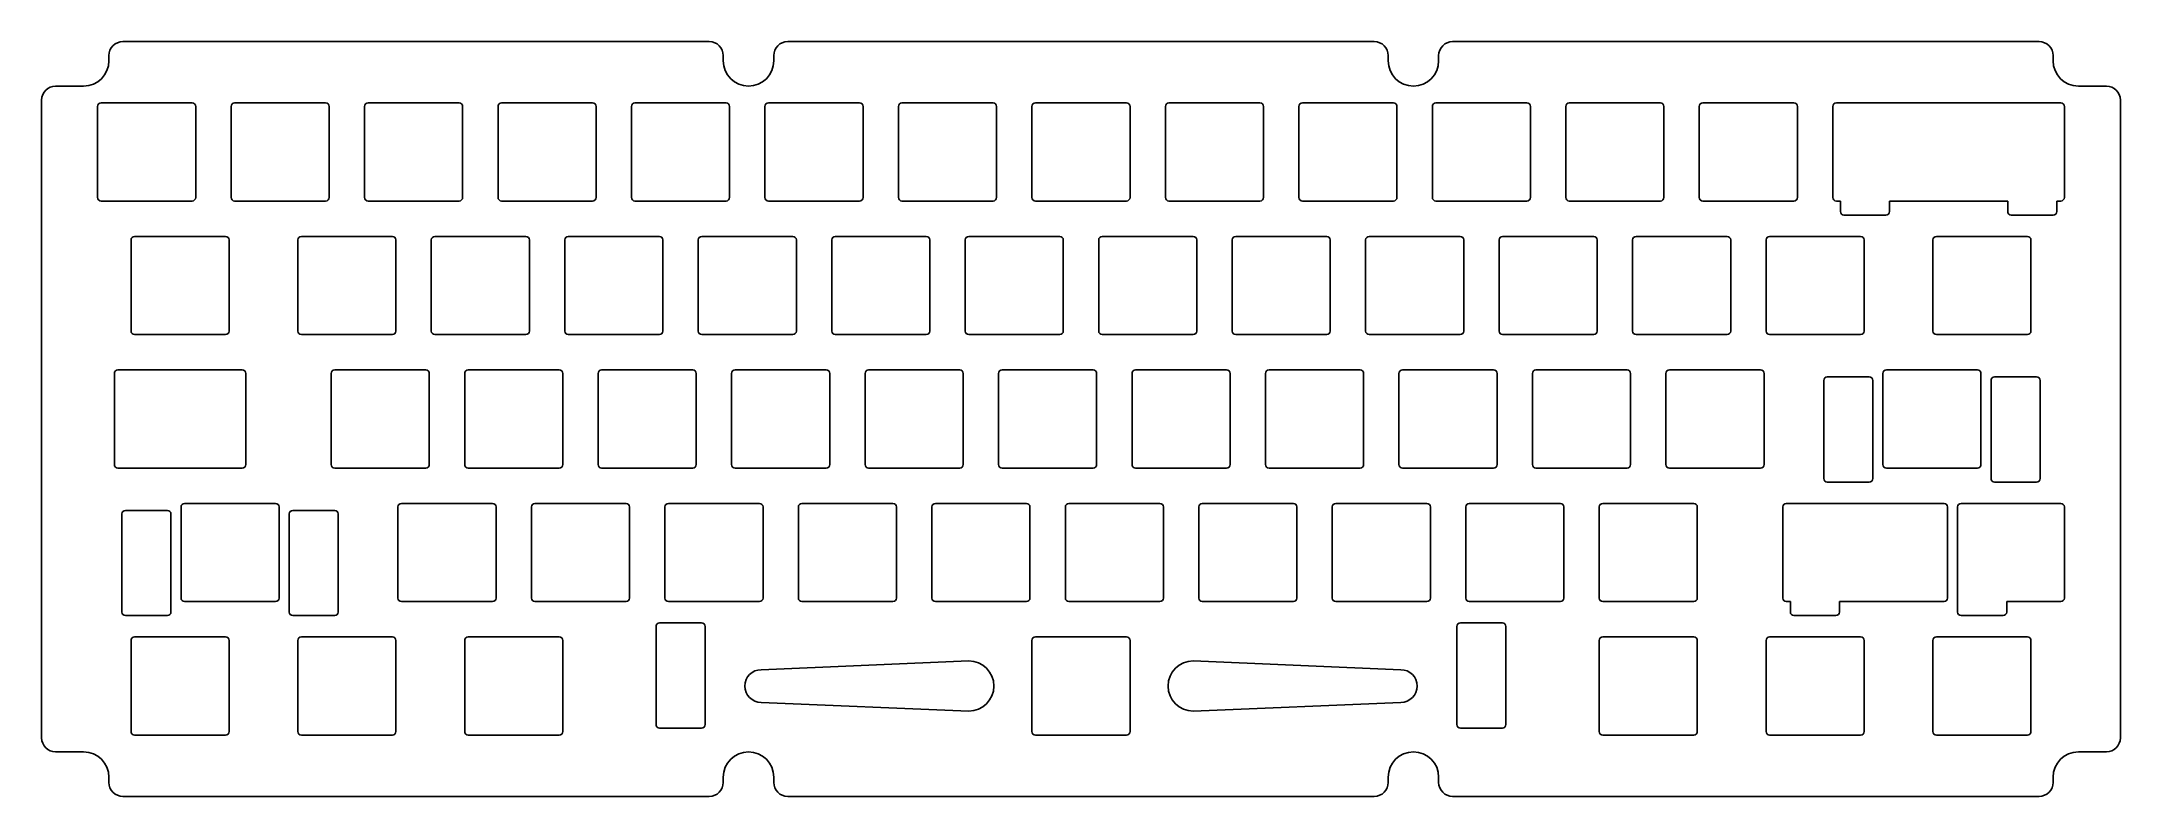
# Model space of a CAD drawing. Extents: x -210 to 87, y 117 to 225.
import ezdxf

# ---------------------------------------------------------------- set-up
doc = ezdxf.new("R2010")
doc.units = 0
doc.header["$MEASUREMENT"] = 0
doc.layers.get('0').update_dxf_attribs({"linetype": 'CONTINUOUS'})

msp = doc.modelspace()

# ---------------------------------------------------------------- linework, layer by layer
at = {"color": 0}
for p, q in [((-200.25, 221.86), (-200.25, 222.61)), ((-198.25, 224.61), (-114.56, 224.61)), ((-112.56, 222.61), (-112.56, 221.86)), ((-105.36, 221.86), (-105.36, 222.61)), ((-103.36, 224.61), (-19.66, 224.61)), ((-17.66, 222.61), (-17.66, 221.86)), ((-10.46, 221.86), (-10.46, 222.61)), ((-8.46, 224.61), (75.24, 224.61)), ((77.24, 222.61), (77.24, 221.86)), ((-207.85, 218.26), (-203.85, 218.26)), ((80.84, 218.26), (84.84, 218.26)), ((-209.85, 216.26), (-209.85, 125.26)), ((-201.86, 202.36), (-201.86, 215.36)), ((-201.36, 215.86), (-188.36, 215.86)), ((-187.86, 215.36), (-187.86, 202.36)), ((-182.81, 202.36), (-182.81, 215.36)), ((-182.31, 215.86), (-169.31, 215.86)), ((-168.81, 215.36), (-168.81, 202.36)), ((-163.76, 202.36), (-163.76, 215.36)), ((-163.26, 215.86), (-150.26, 215.86)), ((-149.76, 215.36), (-149.76, 202.36)), ((-144.71, 202.36), (-144.71, 215.36)), ((-144.21, 215.86), (-131.21, 215.86)), ((-130.71, 215.36), (-130.71, 202.36)), ((-125.66, 202.36), (-125.66, 215.36)), ((-125.16, 215.86), (-112.16, 215.86)), ((-111.66, 215.36), (-111.66, 202.36)), ((-106.61, 202.36), (-106.61, 215.36)), ((-106.11, 215.86), (-93.11, 215.86)), ((-92.61, 215.36), (-92.61, 202.36)), ((-87.56, 202.36), (-87.56, 215.36)), ((-87.06, 215.86), (-74.06, 215.86)), ((-73.56, 215.36), (-73.56, 202.36)), ((-68.51, 202.36), (-68.51, 215.36)), ((-68.01, 215.86), (-55.01, 215.86)), ((-54.51, 215.36), (-54.51, 202.36)), ((-49.46, 202.36), (-49.46, 215.36)), ((-48.96, 215.86), (-35.96, 215.86)), ((-35.46, 215.36), (-35.46, 202.36)), ((-30.41, 202.36), (-30.41, 215.36)), ((-29.91, 215.86), (-16.91, 215.86)), ((-16.41, 215.36), (-16.41, 202.36)), ((-11.36, 202.36), (-11.36, 215.36)), ((-10.86, 215.86), (2.14, 215.86)), ((2.64, 215.36), (2.64, 202.36)), ((7.69, 202.36), (7.69, 215.36)), ((8.19, 215.86), (21.19, 215.86)), ((21.69, 215.36), (21.69, 202.36)), ((26.74, 202.36), (26.74, 215.36)), ((27.24, 215.86), (40.24, 215.86)), ((40.74, 215.36), (40.74, 202.36)), ((45.8, 202.36), (45.8, 215.36)), ((46.3, 215.86), (78.34, 215.86)), ((78.84, 215.36), (78.84, 202.36)), ((86.84, 216.26), (86.84, 125.26)), ((-188.36, 201.86), (-201.36, 201.86)), ((-169.31, 201.86), (-182.31, 201.86)), ((-150.26, 201.86), (-163.26, 201.86)), ((-131.21, 201.86), (-144.21, 201.86)), ((-112.16, 201.86), (-125.16, 201.86)), ((-93.11, 201.86), (-106.11, 201.86)), ((-74.06, 201.86), (-87.06, 201.86)), ((-55.01, 201.86), (-68.01, 201.86)), ((-35.96, 201.86), (-48.96, 201.86)), ((-16.91, 201.86), (-29.91, 201.86)), ((2.14, 201.86), (-10.86, 201.86)), ((21.19, 201.86), (8.19, 201.86)), ((40.24, 201.86), (27.24, 201.86)), ((46.88, 201.86), (46.3, 201.86)), ((46.88, 200.36), (46.88, 201.86)), ((70.76, 201.86), (53.88, 201.86)), ((53.88, 201.86), (53.88, 200.36)), ((70.76, 200.36), (70.76, 201.86)), ((78.34, 201.86), (77.76, 201.86)), ((77.76, 201.86), (77.76, 200.36)), ((53.38, 199.86), (47.38, 199.86)), ((77.26, 199.86), (71.26, 199.86)), ((-197.09, 183.31), (-197.09, 196.31)), ((-196.59, 196.81), (-183.59, 196.81)), ((-183.09, 196.31), (-183.09, 183.31)), ((-173.28, 183.31), (-173.28, 196.31)), ((-172.78, 196.81), (-159.78, 196.81)), ((-159.28, 196.31), (-159.28, 183.31)), ((-154.23, 183.31), (-154.23, 196.31)), ((-153.73, 196.81), (-140.73, 196.81)), ((-140.23, 196.31), (-140.23, 183.31)), ((-135.18, 183.31), (-135.18, 196.31)), ((-134.68, 196.81), (-121.68, 196.81)), ((-121.18, 196.31), (-121.18, 183.31)), ((-116.13, 183.31), (-116.13, 196.31)), ((-115.63, 196.81), (-102.63, 196.81)), ((-102.13, 196.31), (-102.13, 183.31)), ((-97.08, 183.31), (-97.08, 196.31)), ((-96.58, 196.81), (-83.58, 196.81)), ((-83.08, 196.31), (-83.08, 183.31)), ((-78.03, 183.31), (-78.03, 196.31)), ((-77.53, 196.81), (-64.53, 196.81)), ((-64.03, 196.31), (-64.03, 183.31)), ((-58.98, 183.31), (-58.98, 196.31)), ((-58.48, 196.81), (-45.48, 196.81)), ((-44.98, 196.31), (-44.98, 183.31)), ((-39.93, 183.31), (-39.93, 196.31)), ((-39.43, 196.81), (-26.43, 196.81)), ((-25.93, 196.31), (-25.93, 183.31)), ((-20.88, 183.31), (-20.88, 196.31)), ((-20.38, 196.81), (-7.38, 196.81)), ((-6.88, 196.31), (-6.88, 183.31)), ((-1.83, 183.31), (-1.83, 196.31)), ((-1.33, 196.81), (11.67, 196.81)), ((12.17, 196.31), (12.17, 183.31)), ((17.22, 183.31), (17.22, 196.31)), ((17.72, 196.81), (30.72, 196.81)), ((31.22, 196.31), (31.22, 183.31)), ((36.27, 183.31), (36.27, 196.31)), ((36.77, 196.81), (49.77, 196.81)), ((50.27, 196.31), (50.27, 183.31)), ((60.08, 183.31), (60.08, 196.31)), ((60.58, 196.81), (73.58, 196.81)), ((74.08, 196.31), (74.08, 183.31)), ((-183.59, 182.81), (-196.59, 182.81)), ((-159.78, 182.81), (-172.78, 182.81)), ((-140.73, 182.81), (-153.73, 182.81)), ((-121.68, 182.81), (-134.68, 182.81)), ((-102.63, 182.81), (-115.63, 182.81)), ((-83.58, 182.81), (-96.58, 182.81)), ((-64.53, 182.81), (-77.53, 182.81)), ((-45.48, 182.81), (-58.48, 182.81)), ((-26.43, 182.81), (-39.43, 182.81)), ((-7.38, 182.81), (-20.38, 182.81)), ((11.67, 182.81), (-1.33, 182.81)), ((30.72, 182.81), (17.72, 182.81)), ((49.77, 182.81), (36.77, 182.81)), ((73.58, 182.81), (60.58, 182.81)), ((-199.47, 164.26), (-199.47, 177.26)), ((-198.97, 177.76), (-181.21, 177.76)), ((-180.71, 177.26), (-180.71, 164.26)), ((-168.52, 164.26), (-168.52, 177.26)), ((-168.02, 177.76), (-155.02, 177.76)), ((-154.52, 177.26), (-154.52, 164.26)), ((-149.47, 164.26), (-149.47, 177.26)), ((-148.97, 177.76), (-135.97, 177.76)), ((-135.47, 177.26), (-135.47, 164.26)), ((-130.42, 164.26), (-130.42, 177.26)), ((-129.92, 177.76), (-116.92, 177.76)), ((-116.42, 177.26), (-116.42, 164.26)), ((-111.37, 164.26), (-111.37, 177.26)), ((-110.87, 177.76), (-97.87, 177.76)), ((-97.37, 177.26), (-97.37, 164.26)), ((-92.32, 164.26), (-92.32, 177.26)), ((-91.82, 177.76), (-78.82, 177.76)), ((-78.32, 177.26), (-78.32, 164.26)), ((-73.27, 164.26), (-73.27, 177.26)), ((-72.77, 177.76), (-59.77, 177.76)), ((-59.27, 177.26), (-59.27, 164.26)), ((-54.22, 164.26), (-54.22, 177.26)), ((-53.72, 177.76), (-40.72, 177.76)), ((-40.22, 177.26), (-40.22, 164.26)), ((-35.17, 164.26), (-35.17, 177.26)), ((-34.67, 177.76), (-21.67, 177.76)), ((-21.17, 177.26), (-21.17, 164.26)), ((-16.12, 164.26), (-16.12, 177.26)), ((-15.62, 177.76), (-2.62, 177.76)), ((-2.12, 177.26), (-2.12, 164.26)), ((2.93, 164.26), (2.93, 177.26)), ((3.43, 177.76), (16.43, 177.76)), ((16.93, 177.26), (16.93, 164.26)), ((21.98, 164.26), (21.98, 177.26)), ((22.48, 177.76), (35.48, 177.76)), ((35.98, 177.26), (35.98, 164.26)), ((44.5, 162.26), (44.5, 176.26)), ((45, 176.76), (51, 176.76)), ((51.5, 176.26), (51.5, 162.26)), ((52.94, 164.26), (52.94, 177.26)), ((53.44, 177.76), (66.44, 177.76)), ((66.94, 177.26), (66.94, 164.26)), ((68.38, 162.26), (68.38, 176.26)), ((68.88, 176.76), (74.88, 176.76)), ((75.38, 176.26), (75.38, 162.26)), ((-194.21, 163.76), (-198.97, 163.76)), ((-181.21, 163.76), (-194.21, 163.76)), ((-155.02, 163.76), (-168.02, 163.76)), ((-135.97, 163.76), (-148.97, 163.76)), ((-116.92, 163.76), (-129.92, 163.76)), ((-97.87, 163.76), (-110.87, 163.76)), ((-78.82, 163.76), (-91.82, 163.76)), ((-59.77, 163.76), (-72.77, 163.76)), ((-40.72, 163.76), (-53.72, 163.76)), ((-21.67, 163.76), (-34.67, 163.76)), ((-2.62, 163.76), (-15.62, 163.76)), ((16.43, 163.76), (3.43, 163.76)), ((35.48, 163.76), (22.48, 163.76)), ((66.44, 163.76), (53.44, 163.76)), ((51, 161.76), (45, 161.76)), ((74.88, 161.76), (68.88, 161.76)), ((-197.89, 157.71), (-191.89, 157.71)), ((-189.95, 145.21), (-189.95, 158.21)), ((-189.45, 158.71), (-176.45, 158.71)), ((-175.95, 158.21), (-175.95, 145.21)), ((-174.01, 157.71), (-168.01, 157.71)), ((-158.99, 145.21), (-158.99, 158.21)), ((-158.49, 158.71), (-145.49, 158.71)), ((-144.99, 158.21), (-144.99, 145.21)), ((-139.94, 145.21), (-139.94, 158.21)), ((-139.44, 158.71), (-126.44, 158.71)), ((-125.94, 158.21), (-125.94, 145.21)), ((-120.89, 145.21), (-120.89, 158.21)), ((-120.39, 158.71), (-107.39, 158.71)), ((-106.89, 158.21), (-106.89, 145.21)), ((-101.84, 145.21), (-101.84, 158.21)), ((-101.34, 158.71), (-88.34, 158.71)), ((-87.84, 158.21), (-87.84, 145.21)), ((-82.79, 145.21), (-82.79, 158.21)), ((-82.29, 158.71), (-69.29, 158.71)), ((-68.79, 158.21), (-68.79, 145.21)), ((-63.74, 145.21), (-63.74, 158.21)), ((-63.24, 158.71), (-50.24, 158.71)), ((-49.74, 158.21), (-49.74, 145.21)), ((-44.69, 145.21), (-44.69, 158.21)), ((-44.19, 158.71), (-31.19, 158.71)), ((-30.69, 158.21), (-30.69, 145.21)), ((-25.64, 145.21), (-25.64, 158.21)), ((-25.14, 158.71), (-12.14, 158.71)), ((-11.64, 158.21), (-11.64, 145.21)), ((-6.59, 145.21), (-6.59, 158.21)), ((-6.09, 158.71), (6.91, 158.71)), ((7.41, 158.21), (7.41, 145.21)), ((12.46, 145.21), (12.46, 158.21)), ((12.96, 158.71), (25.96, 158.71)), ((26.46, 158.21), (26.46, 145.21)), ((38.65, 145.21), (38.65, 158.21)), ((39.15, 158.71), (61.68, 158.71)), ((62.18, 145.21), (62.18, 158.21)), ((63.61, 158.21), (63.61, 143.21)), ((64.11, 158.71), (78.34, 158.71)), ((78.84, 158.21), (78.84, 145.21)), ((-198.39, 143.21), (-198.39, 157.21)), ((-191.39, 157.21), (-191.39, 143.21)), ((-174.51, 143.21), (-174.51, 157.21)), ((-167.51, 157.21), (-167.51, 143.21)), ((-191.89, 142.71), (-197.89, 142.71)), ((-176.45, 144.71), (-189.45, 144.71)), ((-168.01, 142.71), (-174.01, 142.71)), ((-145.49, 144.71), (-158.49, 144.71)), ((-126.44, 144.71), (-139.44, 144.71)), ((-107.39, 144.71), (-120.39, 144.71)), ((-88.34, 144.71), (-101.34, 144.71)), ((-69.29, 144.71), (-82.29, 144.71)), ((-50.24, 144.71), (-63.24, 144.71)), ((-31.19, 144.71), (-44.19, 144.71)), ((-12.14, 144.71), (-25.14, 144.71)), ((6.91, 144.71), (-6.09, 144.71)), ((25.96, 144.71), (12.96, 144.71)), ((39.74, 144.71), (39.15, 144.71)), ((39.74, 144.71), (39.74, 143.21)), ((40.24, 142.71), (46.24, 142.71)), ((61.68, 144.71), (46.74, 144.71)), ((46.74, 143.21), (46.74, 144.71)), ((64.11, 142.71), (70.11, 142.71)), ((78.34, 144.71), (70.61, 144.71)), ((70.61, 143.21), (70.61, 144.71)), ((-196.59, 139.66), (-183.59, 139.66)), ((-172.78, 139.66), (-159.78, 139.66)), ((-148.97, 139.66), (-135.97, 139.66)), ((-122.16, 127.16), (-122.16, 141.16)), ((-121.66, 141.66), (-115.66, 141.66)), ((-115.16, 141.16), (-115.16, 127.16)), ((-68.01, 139.66), (-55.01, 139.66)), ((-7.86, 127.16), (-7.86, 141.16)), ((-7.36, 141.66), (-1.36, 141.66)), ((-0.86, 141.16), (-0.86, 127.16)), ((12.96, 139.66), (25.96, 139.66)), ((36.77, 139.66), (49.77, 139.66)), ((60.58, 139.66), (73.58, 139.66)), ((-197.09, 126.16), (-197.09, 139.16)), ((-183.09, 139.16), (-183.09, 126.16)), ((-173.28, 126.16), (-173.28, 139.16)), ((-159.28, 139.16), (-159.28, 126.16)), ((-149.47, 126.16), (-149.47, 139.16)), ((-135.47, 139.16), (-135.47, 126.16)), ((-68.51, 126.16), (-68.51, 139.16)), ((-54.51, 139.16), (-54.51, 126.16)), ((12.46, 126.16), (12.46, 139.16)), ((26.46, 139.16), (26.46, 126.16)), ((36.27, 126.16), (36.27, 139.16)), ((50.27, 139.16), (50.27, 126.16)), ((60.08, 126.16), (60.08, 139.16)), ((74.08, 139.16), (74.08, 126.16)), ((-107.15, 134.98), (-77.51, 136.23)), ((-45.51, 136.23), (-15.86, 134.98)), ((-77.51, 129.08), (-107.15, 130.33)), ((-15.86, 130.33), (-45.51, 129.08)), ((-183.59, 125.66), (-196.59, 125.66)), ((-159.78, 125.66), (-172.78, 125.66)), ((-135.97, 125.66), (-148.97, 125.66)), ((-115.66, 126.66), (-121.66, 126.66)), ((-55.01, 125.66), (-68.01, 125.66)), ((-1.36, 126.66), (-7.36, 126.66)), ((25.96, 125.66), (12.96, 125.66)), ((49.77, 125.66), (36.77, 125.66)), ((73.58, 125.66), (60.58, 125.66)), ((-203.85, 123.26), (-207.85, 123.26)), ((84.84, 123.26), (80.84, 123.26)), ((-200.25, 118.91), (-200.25, 119.66)), ((-112.56, 119.66), (-112.56, 118.91)), ((-105.36, 118.91), (-105.36, 119.66)), ((-17.66, 119.66), (-17.66, 118.91)), ((-10.46, 118.91), (-10.46, 119.66)), ((77.24, 119.66), (77.24, 118.91)), ((-114.56, 116.91), (-198.25, 116.91)), ((-19.66, 116.91), (-103.36, 116.91)), ((75.24, 116.91), (-8.46, 116.91))]:
    msp.add_line(p, q, dxfattribs=at)
for centre, radius, start, end in [((-198.25, 222.61), 2, 90, 180), ((-114.56, 222.61), 2, 0, 90), ((-103.36, 222.61), 2, 90, 180), ((-19.66, 222.61), 2, 0, 90), ((-8.46, 222.61), 2, 90, 180), ((75.24, 222.61), 2, 0, 90), ((-203.85, 221.86), 3.6, 270, 0), ((-108.96, 221.86), 3.6, 180, 270), ((-108.96, 221.86), 3.6, 270, 0), ((-14.06, 221.86), 3.6, 180, 270), ((-14.06, 221.86), 3.6, 270, 0), ((80.84, 221.86), 3.6, 180, 270), ((-207.85, 216.26), 2, 90, 180), ((84.84, 216.26), 2, 0, 90), ((-201.36, 215.36), 0.5, 90, 180), ((-188.36, 215.36), 0.5, 0, 90), ((-182.31, 215.36), 0.5, 90, 180), ((-169.31, 215.36), 0.5, 0, 90), ((-163.26, 215.36), 0.5, 90, 180), ((-150.26, 215.36), 0.5, 0, 90), ((-144.21, 215.36), 0.5, 90, 180), ((-131.21, 215.36), 0.5, 0, 90), ((-125.16, 215.36), 0.5, 90, 180), ((-112.16, 215.36), 0.5, 0, 90), ((-106.11, 215.36), 0.5, 90, 180), ((-93.11, 215.36), 0.5, 0, 90), ((-87.06, 215.36), 0.5, 90, 180), ((-74.06, 215.36), 0.5, 0, 90), ((-68.01, 215.36), 0.5, 90, 180), ((-55.01, 215.36), 0.5, 0, 90), ((-48.96, 215.36), 0.5, 90, 180), ((-35.96, 215.36), 0.5, 0, 90), ((-29.91, 215.36), 0.5, 90, 180), ((-16.91, 215.36), 0.5, 0, 90), ((-10.86, 215.36), 0.5, 90, 180), ((2.14, 215.36), 0.5, 0, 90), ((8.19, 215.36), 0.5, 90, 180), ((21.19, 215.36), 0.5, 0, 90), ((27.24, 215.36), 0.5, 90, 180), ((40.24, 215.36), 0.5, 0, 90), ((46.3, 215.36), 0.5, 90, 180), ((78.34, 215.36), 0.5, 0, 90), ((-201.36, 202.36), 0.5, 180, 270), ((-188.36, 202.36), 0.5, 270, 0), ((-182.31, 202.36), 0.5, 180, 270), ((-169.31, 202.36), 0.5, 270, 0), ((-163.26, 202.36), 0.5, 180, 270), ((-150.26, 202.36), 0.5, 270, 0), ((-144.21, 202.36), 0.5, 180, 270), ((-131.21, 202.36), 0.5, 270, 0), ((-125.16, 202.36), 0.5, 180, 270), ((-112.16, 202.36), 0.5, 270, 0), ((-106.11, 202.36), 0.5, 180, 270), ((-93.11, 202.36), 0.5, 270, 0), ((-87.06, 202.36), 0.5, 180, 270), ((-74.06, 202.36), 0.5, 270, 0), ((-68.01, 202.36), 0.5, 180, 270), ((-55.01, 202.36), 0.5, 270, 0), ((-48.96, 202.36), 0.5, 180, 270), ((-35.96, 202.36), 0.5, 270, 0), ((-29.91, 202.36), 0.5, 180, 270), ((-16.91, 202.36), 0.5, 270, 0), ((-10.86, 202.36), 0.5, 180, 270), ((2.14, 202.36), 0.5, 270, 0), ((8.19, 202.36), 0.5, 180, 270), ((21.19, 202.36), 0.5, 270, 0), ((27.24, 202.36), 0.5, 180, 270), ((40.24, 202.36), 0.5, 270, 0), ((46.3, 202.36), 0.5, 180, 270), ((78.34, 202.36), 0.5, 270, 0), ((47.38, 200.36), 0.5, 180, 270), ((53.38, 200.36), 0.5, 270, 0), ((71.26, 200.36), 0.5, 180, 270), ((77.26, 200.36), 0.5, 270, 0), ((-196.59, 196.31), 0.5, 90, 180), ((-183.59, 196.31), 0.5, 0, 90), ((-172.78, 196.31), 0.5, 90, 180), ((-159.78, 196.31), 0.5, 0, 90), ((-153.73, 196.31), 0.5, 90, 180), ((-140.73, 196.31), 0.5, 0, 90), ((-134.68, 196.31), 0.5, 90, 180), ((-121.68, 196.31), 0.5, 0, 90), ((-115.63, 196.31), 0.5, 90, 180), ((-102.63, 196.31), 0.5, 0, 90), ((-96.58, 196.31), 0.5, 90, 180), ((-83.58, 196.31), 0.5, 0, 90), ((-77.53, 196.31), 0.5, 90, 180), ((-64.53, 196.31), 0.5, 0, 90), ((-58.48, 196.31), 0.5, 90, 180), ((-45.48, 196.31), 0.5, 0, 90), ((-39.43, 196.31), 0.5, 90, 180), ((-26.43, 196.31), 0.5, 0, 90), ((-20.38, 196.31), 0.5, 90, 180), ((-7.38, 196.31), 0.5, 0, 90), ((-1.33, 196.31), 0.5, 90, 180), ((11.67, 196.31), 0.5, 0, 90), ((17.72, 196.31), 0.5, 90, 180), ((30.72, 196.31), 0.5, 0, 90), ((36.77, 196.31), 0.5, 90, 180), ((49.77, 196.31), 0.5, 0, 90), ((60.58, 196.31), 0.5, 90, 180), ((73.58, 196.31), 0.5, 0, 90), ((-196.59, 183.31), 0.5, 180, 270), ((-183.59, 183.31), 0.5, 270, 0), ((-172.78, 183.31), 0.5, 180, 270), ((-159.78, 183.31), 0.5, 270, 0), ((-153.73, 183.31), 0.5, 180, 270), ((-140.73, 183.31), 0.5, 270, 0), ((-134.68, 183.31), 0.5, 180, 270), ((-121.68, 183.31), 0.5, 270, 0), ((-115.63, 183.31), 0.5, 180, 270), ((-102.63, 183.31), 0.5, 270, 0), ((-96.58, 183.31), 0.5, 180, 270), ((-83.58, 183.31), 0.5, 270, 0), ((-77.53, 183.31), 0.5, 180, 270), ((-64.53, 183.31), 0.5, 270, 0), ((-58.48, 183.31), 0.5, 180, 270), ((-45.48, 183.31), 0.5, 270, 0), ((-39.43, 183.31), 0.5, 180, 270), ((-26.43, 183.31), 0.5, 270, 0), ((-20.38, 183.31), 0.5, 180, 270), ((-7.38, 183.31), 0.5, 270, 0), ((-1.33, 183.31), 0.5, 180, 270), ((11.67, 183.31), 0.5, 270, 0), ((17.72, 183.31), 0.5, 180, 270), ((30.72, 183.31), 0.5, 270, 0), ((36.77, 183.31), 0.5, 180, 270), ((49.77, 183.31), 0.5, 270, 0), ((60.58, 183.31), 0.5, 180, 270), ((73.58, 183.31), 0.5, 270, 0), ((-198.97, 177.26), 0.5, 90, 180), ((-181.21, 177.26), 0.5, 0, 90), ((-168.02, 177.26), 0.5, 90, 180), ((-155.02, 177.26), 0.5, 0, 90), ((-148.97, 177.26), 0.5, 90, 180), ((-135.97, 177.26), 0.5, 0, 90), ((-129.92, 177.26), 0.5, 90, 180), ((-116.92, 177.26), 0.5, 0, 90), ((-110.87, 177.26), 0.5, 90, 180), ((-97.87, 177.26), 0.5, 0, 90), ((-91.82, 177.26), 0.5, 90, 180), ((-78.82, 177.26), 0.5, 0, 90), ((-72.77, 177.26), 0.5, 90, 180), ((-59.77, 177.26), 0.5, 0, 90), ((-53.72, 177.26), 0.5, 90, 180), ((-40.72, 177.26), 0.5, 0, 90), ((-34.67, 177.26), 0.5, 90, 180), ((-21.67, 177.26), 0.5, 0, 90), ((-15.62, 177.26), 0.5, 90, 180), ((-2.62, 177.26), 0.5, 0, 90), ((3.43, 177.26), 0.5, 90, 180), ((16.43, 177.26), 0.5, 0, 90), ((22.48, 177.26), 0.5, 90, 180), ((35.48, 177.26), 0.5, 0, 90), ((45, 176.26), 0.5, 90, 180), ((51, 176.26), 0.5, 0, 90), ((53.44, 177.26), 0.5, 90, 180), ((66.44, 177.26), 0.5, 0, 90), ((68.88, 176.26), 0.5, 90, 180), ((74.88, 176.26), 0.5, 0, 90), ((-198.97, 164.26), 0.5, 180, 269.9924), ((-181.21, 164.26), 0.5, 270, 0), ((-168.02, 164.26), 0.5, 180, 270), ((-155.02, 164.26), 0.5, 270, 0), ((-148.97, 164.26), 0.5, 180, 270), ((-135.97, 164.26), 0.5, 270, 0), ((-129.92, 164.26), 0.5, 180, 270), ((-116.92, 164.26), 0.5, 270, 0), ((-110.87, 164.26), 0.5, 180, 270), ((-97.87, 164.26), 0.5, 270, 0), ((-91.82, 164.26), 0.5, 180, 270), ((-78.82, 164.26), 0.5, 270, 0), ((-72.77, 164.26), 0.5, 180, 270), ((-59.77, 164.26), 0.5, 270, 0), ((-53.72, 164.26), 0.5, 180, 270), ((-40.72, 164.26), 0.5, 270, 0), ((-34.67, 164.26), 0.5, 180, 270), ((-21.67, 164.26), 0.5, 270, 0), ((-15.62, 164.26), 0.5, 180, 270), ((-2.62, 164.26), 0.5, 270, 0), ((3.43, 164.26), 0.5, 180, 270), ((16.43, 164.26), 0.5, 270, 0), ((22.48, 164.26), 0.5, 180, 270), ((35.48, 164.26), 0.5, 270, 0), ((53.44, 164.26), 0.5, 180, 270), ((66.44, 164.26), 0.5, 270, 0), ((45, 162.26), 0.5, 180, 270), ((51, 162.26), 0.5, 270, 0), ((68.88, 162.26), 0.5, 180, 270), ((74.88, 162.26), 0.5, 270, 0), ((-197.89, 157.21), 0.5, 90, 180), ((-191.89, 157.21), 0.5, 0, 90), ((-189.45, 158.21), 0.5, 90, 180), ((-176.45, 158.21), 0.5, 0, 90), ((-174.01, 157.21), 0.5, 90, 180), ((-168.01, 157.21), 0.5, 0, 90), ((-158.49, 158.21), 0.5, 90, 180), ((-145.49, 158.21), 0.5, 0, 90), ((-139.44, 158.21), 0.5, 90, 180), ((-126.44, 158.21), 0.5, 0, 90), ((-120.39, 158.21), 0.5, 90, 180), ((-107.39, 158.21), 0.5, 0, 90), ((-101.34, 158.21), 0.5, 90, 180), ((-88.34, 158.21), 0.5, 0, 90), ((-82.29, 158.21), 0.5, 90, 180), ((-69.29, 158.21), 0.5, 0, 90), ((-63.24, 158.21), 0.5, 90, 180), ((-50.24, 158.21), 0.5, 0, 90), ((-44.19, 158.21), 0.5, 90, 180), ((-31.19, 158.21), 0.5, 0, 90), ((-25.14, 158.21), 0.5, 90, 180), ((-12.14, 158.21), 0.5, 0, 90), ((-6.09, 158.21), 0.5, 90, 180), ((6.91, 158.21), 0.5, 0, 90), ((12.96, 158.21), 0.5, 90, 180), ((25.96, 158.21), 0.5, 0, 90), ((39.15, 158.21), 0.5, 90, 180), ((61.68, 158.21), 0.5, 0, 90), ((64.11, 158.21), 0.5, 90, 180), ((78.34, 158.21), 0.5, 0, 90), ((-197.89, 143.21), 0.5, 180, 270), ((-191.89, 143.21), 0.5, 270, 0), ((-189.45, 145.21), 0.5, 180, 270), ((-176.45, 145.21), 0.5, 270, 0), ((-174.01, 143.21), 0.5, 180, 270), ((-168.01, 143.21), 0.5, 270, 0), ((-158.49, 145.21), 0.5, 180, 270), ((-145.49, 145.21), 0.5, 270, 0), ((-139.44, 145.21), 0.5, 180, 270), ((-126.44, 145.21), 0.5, 270, 0), ((-120.39, 145.21), 0.5, 180, 270), ((-107.39, 145.21), 0.5, 270, 0), ((-101.34, 145.21), 0.5, 180, 270), ((-88.34, 145.21), 0.5, 270, 0), ((-82.29, 145.21), 0.5, 180, 270), ((-69.29, 145.21), 0.5, 270, 0), ((-63.24, 145.21), 0.5, 180, 270), ((-50.24, 145.21), 0.5, 270, 0), ((-44.19, 145.21), 0.5, 180, 270), ((-31.19, 145.21), 0.5, 270, 0), ((-25.14, 145.21), 0.5, 180, 270), ((-12.14, 145.21), 0.5, 270, 0), ((-6.09, 145.21), 0.5, 180, 270), ((6.91, 145.21), 0.5, 270, 0), ((12.96, 145.21), 0.5, 180, 270), ((25.96, 145.21), 0.5, 270, 0), ((39.15, 145.21), 0.5, 180, 270), ((40.24, 143.21), 0.5, 180, 270), ((46.24, 143.21), 0.5, 270, 0), ((61.68, 145.21), 0.5, 270, 0), ((64.11, 143.21), 0.5, 180, 270), ((70.11, 143.21), 0.5, 270, 0), ((78.34, 145.21), 0.5, 270, 0), ((-196.59, 139.16), 0.5, 90, 180), ((-183.59, 139.16), 0.5, 0, 90), ((-172.78, 139.16), 0.5, 90, 180), ((-159.78, 139.16), 0.5, 0, 90), ((-148.97, 139.16), 0.5, 90, 180), ((-135.97, 139.16), 0.5, 0, 90), ((-121.66, 141.16), 0.5, 90, 180), ((-115.66, 141.16), 0.5, 0, 90), ((-68.01, 139.16), 0.5, 90, 180), ((-55.01, 139.16), 0.5, 0, 90), ((-7.36, 141.16), 0.5, 90, 180), ((-1.36, 141.16), 0.5, 0, 90), ((12.96, 139.16), 0.5, 90, 180), ((25.96, 139.16), 0.5, 0, 90), ((36.77, 139.16), 0.5, 90, 180), ((49.77, 139.16), 0.5, 0, 90), ((60.58, 139.16), 0.5, 90, 180), ((73.58, 139.16), 0.5, 0, 90), ((-107.15, 132.66), 2.33, 90, 270), ((-77.51, 132.66), 3.57, 270, 90), ((-45.51, 132.66), 3.57, 90, 270), ((-15.86, 132.66), 2.33, 270, 90), ((-207.85, 125.26), 2, 180, 270), ((-196.59, 126.16), 0.5, 180, 270), ((-183.59, 126.16), 0.5, 270, 0), ((-172.78, 126.16), 0.5, 180, 270), ((-159.78, 126.16), 0.5, 270, 0), ((-148.97, 126.16), 0.5, 180, 270), ((-135.97, 126.16), 0.5, 270, 0), ((-121.66, 127.16), 0.5, 180, 270), ((-115.66, 127.16), 0.5, 270, 0), ((-68.01, 126.16), 0.5, 180, 270), ((-55.01, 126.16), 0.5, 270, 0), ((-7.36, 127.16), 0.5, 180, 270), ((-1.36, 127.16), 0.5, 270, 0), ((12.96, 126.16), 0.5, 180, 270), ((25.96, 126.16), 0.5, 270, 0), ((36.77, 126.16), 0.5, 180, 270), ((49.77, 126.16), 0.5, 270, 0), ((60.58, 126.16), 0.5, 180, 270), ((73.58, 126.16), 0.5, 270, 0), ((84.84, 125.26), 2, 270, 0), ((-203.85, 119.66), 3.6, 0, 90), ((-108.96, 119.66), 3.6, 0, 180), ((-14.06, 119.66), 3.6, 0, 180), ((80.84, 119.66), 3.6, 90, 180), ((-198.25, 118.91), 2, 180, 270), ((-114.56, 118.91), 2, 270, 0), ((-103.36, 118.91), 2, 180, 270), ((-19.66, 118.91), 2, 270, 0), ((-8.46, 118.91), 2, 180, 270), ((75.24, 118.91), 2, 270, 0)]:
    msp.add_arc(centre, radius, start, end, dxfattribs=at)

doc.saveas('drawing.dxf')
